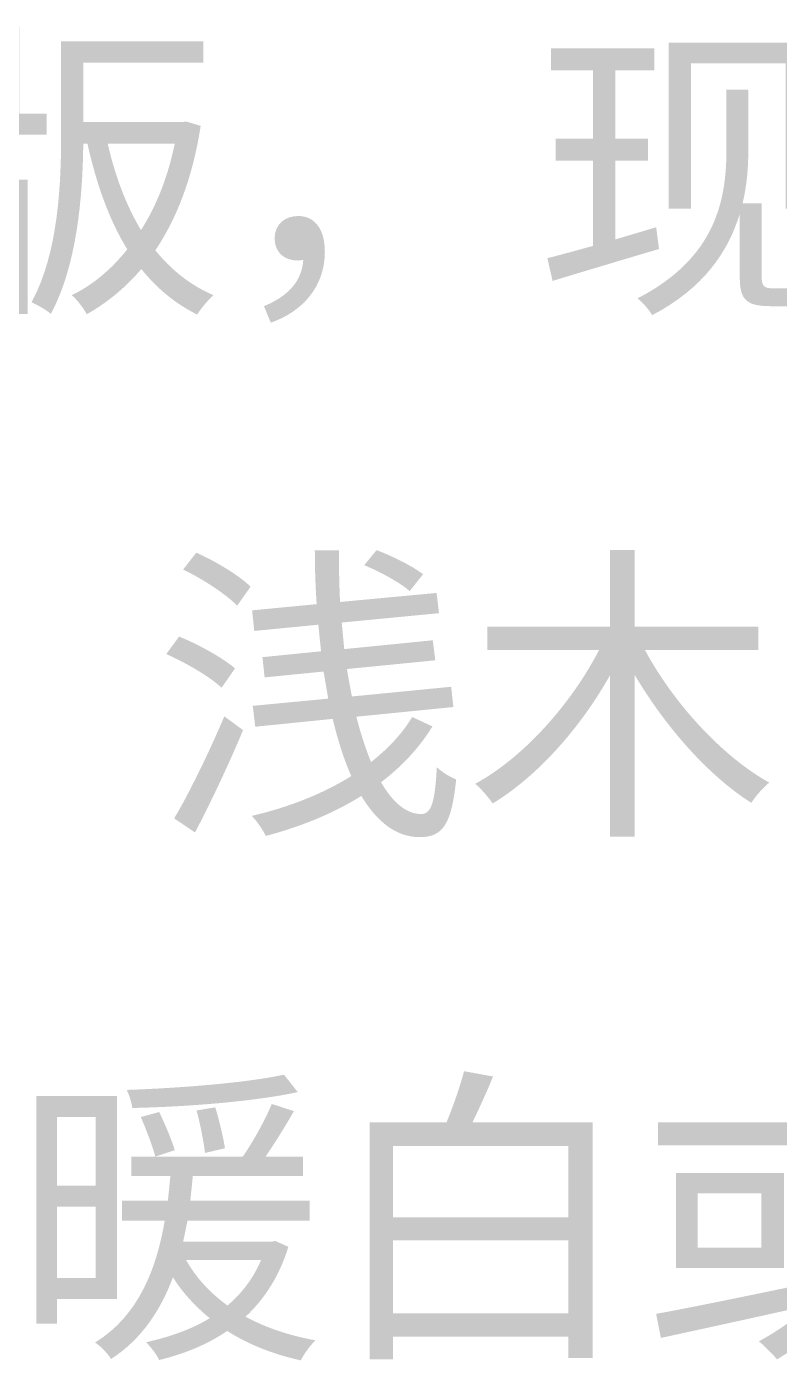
# Model space of a CAD drawing. Header units: millimetres. Extents: x -4600 to 229000, y -4300 to 19460.
# Drawn here: x 140599 to 141290, y 14411 to 15636 of the extents above; entities that cross this region are included whole.
import ezdxf

# ---------------------------------------------------------------- set-up
doc = ezdxf.new("R2010")
doc.units = ezdxf.units.MM
doc.header["$LTSCALE"] = 100
doc.layers.add('R2-LEGEND', color=7, linetype='Continuous', lineweight=18)

# ---------------------------------------------------------------- blocks, each defined once
blk = doc.blocks.new('A04_SHEET')
at = {"layer": 'R2-LEGEND'}
h = blk.add_hatch(color=256, dxfattribs=at)
edge = h.paths.add_edge_path()
edge.add_line((20522, 15629.9), (20522, 15516.2))
edge.add_spline(control_points=[(20522, 15516.2), (20522, 15472.6), (20519.5, 15421.1), (20499.4, 15384.4)], knot_values=[0, 0, 0, 0, 1, 1, 1, 1], degree=3, periodic=0)
edge.add_spline(control_points=[(20499.4, 15384.4), (20504.3, 15381.5), (20511.1, 15375.5), (20514.6, 15371.8)], knot_values=[0, 0, 0, 0, 1, 1, 1, 1], degree=3, periodic=0)
edge.add_spline(control_points=[(20514.6, 15371.8), (20532.1, 15401), (20538.4, 15438.3), (20540.4, 15476.1)], knot_values=[0, 0, 0, 0, 1, 1, 1, 1], degree=3, periodic=0)
edge.add_line((20540.4, 15476.1), (20580.5, 15476.1))
edge.add_line((20580.5, 15476.1), (20580.5, 15372.4))
edge.add_line((20580.5, 15372.4), (20600.2, 15372.4))
edge.add_line((20600.2, 15372.4), (20600.2, 15495.6))
edge.add_line((20600.2, 15495.6), (20540.9, 15495.6))
edge.add_line((20540.9, 15495.6), (20541.2, 15516.2))
edge.add_line((20541.2, 15516.2), (20541.2, 15537.1))
edge.add_line((20541.2, 15537.1), (20617.7, 15537.1))
edge.add_line((20617.7, 15537.1), (20617.7, 15556.3))
edge.add_line((20617.7, 15556.3), (20592.5, 15556.3))
edge.add_line((20592.5, 15556.3), (20592.5, 15636.2))
edge.add_line((20592.5, 15636.2), (20572.7, 15636.2))
edge.add_line((20572.7, 15636.2), (20572.7, 15556.3))
edge.add_line((20572.7, 15556.3), (20541.2, 15556.3))
edge.add_line((20541.2, 15556.3), (20541.2, 15629.9))
edge.add_line((20541.2, 15629.9), (20522, 15629.9))
h = blk.add_hatch(color=256, dxfattribs=at)
edge = h.paths.add_edge_path()
edge.add_line((20630.9, 15622.8), (20630.9, 15540.5))
edge.add_spline(control_points=[(20630.9, 15540.5), (20630.9, 15494.1), (20628.9, 15429.4), (20603.7, 15383)], knot_values=[0, 0, 0, 0, 1, 1, 1, 1], degree=3, periodic=0)
edge.add_spline(control_points=[(20603.7, 15383), (20608.6, 15381), (20617.7, 15375.8), (20621.4, 15372.4)], knot_values=[0, 0, 0, 0, 1, 1, 1, 1], degree=3, periodic=0)
edge.add_spline(control_points=[(20621.4, 15372.4), (20645.5, 15416.8), (20650.7, 15480.9), (20651.2, 15528.8)], knot_values=[0, 0, 0, 0, 1, 1, 1, 1], degree=3, periodic=0)
edge.add_line((20651.2, 15528.8), (20655, 15528.8))
edge.add_spline(control_points=[(20655, 15528.8), (20663.3, 15491.5), (20675, 15458.6), (20691.6, 15431.7)], knot_values=[0, 0, 0, 0, 1, 1, 1, 1], degree=3, periodic=0)
edge.add_spline(control_points=[(20691.6, 15431.7), (20676.7, 15413), (20659.5, 15398.7), (20640.6, 15389.6)], knot_values=[0, 0, 0, 0, 1, 1, 1, 1], degree=3, periodic=0)
edge.add_spline(control_points=[(20640.6, 15389.6), (20645.5, 15385.5), (20651.5, 15377.5), (20654.4, 15372.1)], knot_values=[0, 0, 0, 0, 1, 1, 1, 1], degree=3, periodic=0)
edge.add_spline(control_points=[(20654.4, 15372.1), (20672.7, 15382.4), (20689.6, 15396.1), (20704.5, 15413.6)], knot_values=[0, 0, 0, 0, 1, 1, 1, 1], degree=3, periodic=0)
edge.add_spline(control_points=[(20704.5, 15413.6), (20718.6, 15396.1), (20735.5, 15381.8), (20755.8, 15371.8)], knot_values=[0, 0, 0, 0, 1, 1, 1, 1], degree=3, periodic=0)
edge.add_spline(control_points=[(20755.8, 15371.8), (20759.2, 15377.2), (20765.8, 15385.3), (20770.7, 15389.6)], knot_values=[0, 0, 0, 0, 1, 1, 1, 1], degree=3, periodic=0)
edge.add_spline(control_points=[(20770.7, 15389.6), (20749.5, 15398.7), (20731.7, 15413), (20717.4, 15430.8)], knot_values=[0, 0, 0, 0, 1, 1, 1, 1], degree=3, periodic=0)
edge.add_spline(control_points=[(20717.4, 15430.8), (20737.2, 15460.3), (20751.8, 15498.1), (20759, 15545.1)], knot_values=[0, 0, 0, 0, 1, 1, 1, 1], degree=3, periodic=0)
edge.add_line((20759, 15545.1), (20745.8, 15549.1))
edge.add_line((20745.8, 15549.1), (20742.1, 15548.6))
edge.add_line((20742.1, 15548.6), (20651.2, 15548.6))
edge.add_line((20651.2, 15548.6), (20651.2, 15603.3))
edge.add_line((20651.2, 15603.3), (20761.5, 15603.3))
edge.add_line((20761.5, 15603.3), (20761.5, 15622.8))
edge.add_line((20761.5, 15622.8), (20630.9, 15622.8))
edge = h.paths.add_edge_path(flags=0)
edge.add_spline(control_points=[(20735.2, 15528.8), (20728.9, 15498.1), (20718.3, 15471.5), (20704.2, 15449.4)], knot_values=[0, 0, 0, 0, 1, 1, 1, 1], degree=3, periodic=0)
edge.add_spline(control_points=[(20704.2, 15449.4), (20690.5, 15472.1), (20680.5, 15499), (20673.6, 15528.8)], knot_values=[0, 0, 0, 0, 1, 1, 1, 1], degree=3, periodic=0)
edge.add_line((20673.6, 15528.8), (20735.2, 15528.8))
h = blk.add_hatch(color=256, dxfattribs=at)
edge = h.paths.add_edge_path()
edge.add_line((21241.7, 15578.4), (21241.7, 15523.1))
edge.add_spline(control_points=[(21241.7, 15523.1), (21241.7, 15478.1), (21232.5, 15423.9), (21160.1, 15386.7)], knot_values=[0, 0, 0, 0, 1, 1, 1, 1], degree=3, periodic=0)
edge.add_spline(control_points=[(21160.1, 15386.7), (21164.4, 15383.5), (21171.2, 15375.5), (21173.5, 15371.2)], knot_values=[0, 0, 0, 0, 1, 1, 1, 1], degree=3, periodic=0)
edge.add_spline(control_points=[(21173.5, 15371.2), (21221.1, 15396.1), (21243.7, 15430.2), (21254, 15464.6)], knot_values=[0, 0, 0, 0, 1, 1, 1, 1], degree=3, periodic=0)
edge.add_line((21254, 15464.6), (21254, 15404.2))
edge.add_spline(control_points=[(21254, 15404.2), (21254, 15384.7), (21261.5, 15379.5), (21281.5, 15379.5)], knot_values=[0, 0, 0, 0, 1, 1, 1, 1], degree=3, periodic=0)
edge.add_line((21281.5, 15379.5), (21307.9, 15379.5))
edge.add_spline(control_points=[(21307.9, 15379.5), (21332.5, 15379.5), (21336, 15391), (21338.5, 15436.3)], knot_values=[0, 0, 0, 0, 1, 1, 1, 1], degree=3, periodic=0)
edge.add_spline(control_points=[(21338.5, 15436.3), (21333.1, 15437.4), (21326.2, 15440.6), (21321.1, 15444.8)], knot_values=[0, 0, 0, 0, 1, 1, 1, 1], degree=3, periodic=0)
edge.add_spline(control_points=[(21321.1, 15444.8), (21319.6, 15403.9), (21317.9, 15395.9), (21307.9, 15395.9)], knot_values=[0, 0, 0, 0, 1, 1, 1, 1], degree=3, periodic=0)
edge.add_line((21307.9, 15395.9), (21284.4, 15395.9))
edge.add_spline(control_points=[(21284.4, 15395.9), (21276.4, 15395.9), (21274.1, 15397.9), (21274.1, 15406.2)], knot_values=[0, 0, 0, 0, 1, 1, 1, 1], degree=3, periodic=0)
edge.add_line((21274.1, 15406.2), (21274.1, 15474.1))
edge.add_line((21274.1, 15474.1), (21256.6, 15474.1))
edge.add_spline(control_points=[(21256.6, 15474.1), (21260.6, 15490.7), (21261.8, 15507.3), (21261.8, 15522.5)], knot_values=[0, 0, 0, 0, 1, 1, 1, 1], degree=3, periodic=0)
edge.add_line((21261.8, 15522.5), (21261.8, 15578.4))
edge.add_line((21261.8, 15578.4), (21241.7, 15578.4))
h.paths.add_polyline_path([(21188.7, 15621.6), (21188.7, 15469.2), (21209.3, 15469.2), (21209.3, 15602.7), (21296.1, 15602.7), (21296.1, 15469.2), (21317.3, 15469.2), (21317.3, 15621.6), (21188.7, 15621.6)], flags=0)
h = blk.add_hatch(color=256, dxfattribs=at)
edge = h.paths.add_edge_path()
edge.add_line((21077.3, 15423.6), (21082.1, 15402.7))
edge.add_spline(control_points=[(21082.1, 15402.7), (21109.3, 15411), (21145.7, 15421.9), (21179.8, 15432)], knot_values=[0, 0, 0, 0, 1, 1, 1, 1], degree=3, periodic=0)
edge.add_line((21179.8, 15432), (21177.2, 15452))
edge.add_line((21177.2, 15452), (21139.7, 15440.8))
edge.add_line((21139.7, 15440.8), (21139.7, 15513.3))
edge.add_line((21139.7, 15513.3), (21169.8, 15513.3))
edge.add_line((21169.8, 15513.3), (21169.8, 15533.4))
edge.add_line((21169.8, 15533.4), (21139.7, 15533.4))
edge.add_line((21139.7, 15533.4), (21139.7, 15596.1))
edge.add_line((21139.7, 15596.1), (21175.5, 15596.1))
edge.add_line((21175.5, 15596.1), (21175.5, 15616.2))
edge.add_line((21175.5, 15616.2), (21080.7, 15616.2))
edge.add_line((21080.7, 15616.2), (21080.7, 15596.1))
edge.add_line((21080.7, 15596.1), (21119.1, 15596.1))
edge.add_line((21119.1, 15596.1), (21119.1, 15533.4))
edge.add_line((21119.1, 15533.4), (21085, 15533.4))
edge.add_line((21085, 15533.4), (21085, 15513.3))
edge.add_line((21085, 15513.3), (21119.1, 15513.3))
edge.add_line((21119.1, 15513.3), (21119.1, 15434.8))
edge.add_spline(control_points=[(21119.1, 15434.8), (21103.3, 15430.5), (21089, 15426.5), (21077.3, 15423.6)], knot_values=[0, 0, 0, 0, 1, 1, 1, 1], degree=3, periodic=0)
h = blk.add_hatch(color=256, dxfattribs=at)
edge = h.paths.add_edge_path()
edge.add_spline(control_points=[(20823.4, 15364.3), (20853.5, 15374.9), (20873, 15398.4), (20873, 15429.4), (20873, 15449.4), (20864.4, 15462.3), (20848.6, 15462.3), (20836.9, 15462.3), (20826.9, 15455.2), (20826.9, 15441.7), (20826.9, 15428.2), (20836.6, 15421.4), (20848.3, 15421.4)], knot_values=[0, 0, 0, 0, 1, 1, 1, 2, 2, 2, 3, 3, 3, 4, 4, 4, 4], degree=3, periodic=0)
edge.add_line((20848.3, 15421.4), (20853.2, 15421.9))
edge.add_spline(control_points=[(20853.2, 15421.9), (20851.8, 15402.2), (20839.2, 15388.7), (20817.1, 15379.5)], knot_values=[0, 0, 0, 0, 1, 1, 1, 1], degree=3, periodic=0)
edge.add_line((20817.1, 15379.5), (20823.4, 15364.3))
h = blk.add_hatch(color=256, dxfattribs=at)
edge = h.paths.add_edge_path()
edge.add_spline(control_points=[(20953.2, 15002.1), (20943.8, 14986.6), (20930.9, 14972.9), (20915.4, 14960.8)], knot_values=[0, 0, 0, 0, 1, 1, 1, 1], degree=3, periodic=0)
edge.add_spline(control_points=[(20915.4, 14960.8), (20910.5, 14972.9), (20905.9, 14986.9), (20901.9, 15002.4)], knot_values=[0, 0, 0, 0, 1, 1, 1, 1], degree=3, periodic=0)
edge.add_line((20901.9, 15002.4), (20991, 15011.3))
edge.add_line((20991, 15011.3), (20989, 15029.9))
edge.add_line((20989, 15029.9), (20897.9, 15021))
edge.add_spline(control_points=[(20897.9, 15021), (20896.2, 15029), (20894.8, 15037.3), (20893.3, 15046.2)], knot_values=[0, 0, 0, 0, 1, 1, 1, 1], degree=3, periodic=0)
edge.add_line((20893.3, 15046.2), (20974.4, 15054.2))
edge.add_line((20974.4, 15054.2), (20972.1, 15072.6))
edge.add_line((20972.1, 15072.6), (20890.8, 15064.5))
edge.add_line((20890.8, 15064.5), (20888.5, 15088.9))
edge.add_line((20888.5, 15088.9), (20977.8, 15097.5))
edge.add_line((20977.8, 15097.5), (20975.6, 15116.1))
edge.add_line((20975.6, 15116.1), (20887, 15107.8))
edge.add_spline(control_points=[(20887, 15107.8), (20886.2, 15123), (20885.9, 15139), (20885.9, 15155.1)], knot_values=[0, 0, 0, 0, 1, 1, 1, 1], degree=3, periodic=0)
edge.add_line((20885.9, 15155.1), (20863.8, 15155.1))
edge.add_spline(control_points=[(20863.8, 15155.1), (20863.8, 15138.5), (20864.4, 15121.8), (20865.5, 15105.8)], knot_values=[0, 0, 0, 0, 1, 1, 1, 1], degree=3, periodic=0)
edge.add_line((20865.5, 15105.8), (20806.2, 15100.1))
edge.add_line((20806.2, 15100.1), (20808.2, 15081.2))
edge.add_line((20808.2, 15081.2), (20867, 15086.9))
edge.add_line((20867, 15086.9), (20869.5, 15062.5))
edge.add_line((20869.5, 15062.5), (20815.7, 15057.1))
edge.add_line((20815.7, 15057.1), (20817.7, 15038.5))
edge.add_line((20817.7, 15038.5), (20871.8, 15043.9))
edge.add_line((20871.8, 15043.9), (20876.1, 15019))
edge.add_line((20876.1, 15019), (20806.8, 15012.4))
edge.add_line((20806.8, 15012.4), (20809.1, 14993.2))
edge.add_line((20809.1, 14993.2), (20880.2, 15000.4))
edge.add_spline(control_points=[(20880.2, 15000.4), (20885, 14980.6), (20890.5, 14963.1), (20897.3, 14947.9)], knot_values=[0, 0, 0, 0, 1, 1, 1, 1], degree=3, periodic=0)
edge.add_spline(control_points=[(20897.3, 14947.9), (20871.3, 14931.6), (20840, 14919.3), (20805.9, 14911.3)], knot_values=[0, 0, 0, 0, 1, 1, 1, 1], degree=3, periodic=0)
edge.add_spline(control_points=[(20805.9, 14911.3), (20810.8, 14906.4), (20816, 14898.4), (20818.8, 14892.9)], knot_values=[0, 0, 0, 0, 1, 1, 1, 1], degree=3, periodic=0)
edge.add_spline(control_points=[(20818.8, 14892.9), (20851.5, 14901.5), (20881.3, 14913.9), (20906.5, 14929.6)], knot_values=[0, 0, 0, 0, 1, 1, 1, 1], degree=3, periodic=0)
edge.add_spline(control_points=[(20906.5, 14929.6), (20920.8, 14905.8), (20938.6, 14891.8), (20960.1, 14891.8), (20981.6, 14891.8), (20989.3, 14903.8), (20993.6, 14944.8)], knot_values=[0, 0, 0, 0, 1, 1, 1, 2, 2, 2, 2], degree=3, periodic=0)
edge.add_spline(control_points=[(20993.6, 14944.8), (20988.2, 14946.8), (20980.7, 14951.4), (20975.8, 14956)], knot_values=[0, 0, 0, 0, 1, 1, 1, 1], degree=3, periodic=0)
edge.add_spline(control_points=[(20975.8, 14956), (20974.1, 14923.6), (20970.7, 14913), (20961.5, 14913), (20947.8, 14913), (20935.4, 14923.6), (20924.6, 14942.2)], knot_values=[0, 0, 0, 0, 1, 1, 1, 2, 2, 2, 2], degree=3, periodic=0)
edge.add_spline(control_points=[(20924.6, 14942.2), (20943.8, 14956.8), (20959.8, 14974), (20971.8, 14993.5)], knot_values=[0, 0, 0, 0, 1, 1, 1, 1], degree=3, periodic=0)
edge.add_line((20971.8, 14993.5), (20953.2, 15002.1))
edge = h.paths.add_edge_path(flags=0)
edge.add_spline(control_points=[(20909.1, 15141.6), (20923.7, 15135.6), (20942, 15125.6), (20950.9, 15117.8)], knot_values=[0, 0, 0, 0, 1, 1, 1, 1], degree=3, periodic=0)
edge.add_line((20950.9, 15117.8), (20963.2, 15133.3))
edge.add_spline(control_points=[(20963.2, 15133.3), (20953.8, 15140.5), (20935.2, 15149.9), (20920.5, 15155.4)], knot_values=[0, 0, 0, 0, 1, 1, 1, 1], degree=3, periodic=0)
edge.add_line((20920.5, 15155.4), (20909.1, 15141.6))
h = blk.add_hatch(color=256, dxfattribs=at)
edge = h.paths.add_edge_path()
edge.add_line((21134.8, 15155.4), (21134.8, 15085.2))
edge.add_line((21134.8, 15085.2), (21022.3, 15085.2))
edge.add_line((21022.3, 15085.2), (21022.3, 15063.7))
edge.add_line((21022.3, 15063.7), (21124.8, 15063.7))
edge.add_spline(control_points=[(21124.8, 15063.7), (21099, 15013.8), (21055.2, 14964.8), (21011.1, 14940.8)], knot_values=[0, 0, 0, 0, 1, 1, 1, 1], degree=3, periodic=0)
edge.add_spline(control_points=[(21011.1, 14940.8), (21016.2, 14936.5), (21023.4, 14928.2), (21027.1, 14922.7)], knot_values=[0, 0, 0, 0, 1, 1, 1, 1], degree=3, periodic=0)
edge.add_spline(control_points=[(21027.1, 14922.7), (21067.8, 14947.4), (21107.3, 14991.5), (21134.8, 15040.5)], knot_values=[0, 0, 0, 0, 1, 1, 1, 1], degree=3, periodic=0)
edge.add_line((21134.8, 15040.5), (21134.8, 14892.1))
edge.add_line((21134.8, 14892.1), (21157.5, 14892.1))
edge.add_line((21157.5, 14892.1), (21157.5, 15040.8))
edge.add_spline(control_points=[(21157.5, 15040.8), (21185.6, 14993.2), (21225.1, 14948.2), (21264.6, 14923.3)], knot_values=[0, 0, 0, 0, 1, 1, 1, 1], degree=3, periodic=0)
edge.add_spline(control_points=[(21264.6, 14923.3), (21268.3, 14929.3), (21275.8, 14937.6), (21281, 14941.9)], knot_values=[0, 0, 0, 0, 1, 1, 1, 1], degree=3, periodic=0)
edge.add_spline(control_points=[(21281, 14941.9), (21237.7, 14966), (21193, 15015), (21166.9, 15063.7)], knot_values=[0, 0, 0, 0, 1, 1, 1, 1], degree=3, periodic=0)
edge.add_line((21166.9, 15063.7), (21270.9, 15063.7))
edge.add_line((21270.9, 15063.7), (21270.9, 15085.2))
edge.add_line((21270.9, 15085.2), (21157.5, 15085.2))
edge.add_line((21157.5, 15085.2), (21157.5, 15155.4))
edge.add_line((21157.5, 15155.4), (21134.8, 15155.4))
h = blk.add_hatch(color=256, dxfattribs=at)
edge = h.paths.add_edge_path()
edge.add_spline(control_points=[(20742.9, 15137.6), (20760.7, 15129), (20782.2, 15115), (20792.5, 15104.4)], knot_values=[0, 0, 0, 0, 1, 1, 1, 1], degree=3, periodic=0)
edge.add_line((20792.5, 15104.4), (20804.8, 15121.8))
edge.add_spline(control_points=[(20804.8, 15121.8), (20794.5, 15132.2), (20772.7, 15145.1), (20755, 15153.1)], knot_values=[0, 0, 0, 0, 1, 1, 1, 1], degree=3, periodic=0)
edge.add_line((20755, 15153.1), (20742.9, 15137.6))
h = blk.add_hatch(color=256, dxfattribs=at)
edge = h.paths.add_edge_path()
edge.add_spline(control_points=[(20727.4, 15060), (20745.5, 15051.9), (20767.6, 15039.1), (20778.2, 15029)], knot_values=[0, 0, 0, 0, 1, 1, 1, 1], degree=3, periodic=0)
edge.add_line((20778.2, 15029), (20790.5, 15046.8))
edge.add_spline(control_points=[(20790.5, 15046.8), (20779.3, 15056.5), (20757, 15068.8), (20739.2, 15076)], knot_values=[0, 0, 0, 0, 1, 1, 1, 1], degree=3, periodic=0)
edge.add_line((20739.2, 15076), (20727.4, 15060))
h = blk.add_hatch(color=256, dxfattribs=at)
edge = h.paths.add_edge_path()
edge.add_line((20734.6, 14909), (20753.8, 14896.1))
edge.add_spline(control_points=[(20753.8, 14896.1), (20768.1, 14923.3), (20785, 14959.1), (20797.9, 14990.1)], knot_values=[0, 0, 0, 0, 1, 1, 1, 1], degree=3, periodic=0)
edge.add_line((20797.9, 14990.1), (20780.7, 15002.7))
edge.add_spline(control_points=[(20780.7, 15002.7), (20766.7, 14969.7), (20748.1, 14931.3), (20734.6, 14909)], knot_values=[0, 0, 0, 0, 1, 1, 1, 1], degree=3, periodic=0)
h = blk.add_hatch(color=256, dxfattribs=at)
edge = h.paths.add_edge_path()
edge.add_spline(control_points=[(21000.8, 14676.8), (20997.3, 14663), (20990.7, 14644.4), (20984.7, 14629.8)], knot_values=[0, 0, 0, 0, 1, 1, 1, 1], degree=3, periodic=0)
edge.add_line((20984.7, 14629.8), (20914.2, 14629.8))
edge.add_line((20914.2, 14629.8), (20914.2, 14412.1))
edge.add_line((20914.2, 14412.1), (20935.7, 14412.1))
edge.add_line((20935.7, 14412.1), (20935.7, 14433))
edge.add_line((20935.7, 14433), (21096.5, 14433))
edge.add_line((21096.5, 14433), (21096.5, 14413.5))
edge.add_line((21096.5, 14413.5), (21118.8, 14413.5))
edge.add_line((21118.8, 14413.5), (21118.8, 14629.8))
edge.add_line((21118.8, 14629.8), (21008.5, 14629.8))
edge.add_spline(control_points=[(21008.5, 14629.8), (21014.8, 14642.7), (21021.7, 14657.9), (21027.4, 14671.9)], knot_values=[0, 0, 0, 0, 1, 1, 1, 1], degree=3, periodic=0)
edge.add_line((21027.4, 14671.9), (21000.8, 14676.8))
h.paths.add_polyline_path([(20935.7, 14454.5), (20935.7, 14521.5), (21096.5, 14521.5), (21096.5, 14454.5), (20935.7, 14454.5)], flags=0)
h.paths.add_polyline_path([(20935.7, 14542.7), (20935.7, 14608), (21096.5, 14608), (21096.5, 14542.7), (20935.7, 14542.7)], flags=0)
h = blk.add_hatch(color=256, dxfattribs=at)
edge = h.paths.add_edge_path()
edge.add_spline(control_points=[(20835.5, 14673.6), (20801.9, 14666.2), (20740.9, 14661.3), (20691.1, 14659.6)], knot_values=[0, 0, 0, 0, 1, 1, 1, 1], degree=3, periodic=0)
edge.add_spline(control_points=[(20691.1, 14659.6), (20693.4, 14655), (20695.6, 14647.9), (20696.2, 14643)], knot_values=[0, 0, 0, 0, 1, 1, 1, 1], degree=3, periodic=0)
edge.add_spline(control_points=[(20696.2, 14643), (20746.6, 14644.1), (20809.1, 14649), (20848.1, 14657.6)], knot_values=[0, 0, 0, 0, 1, 1, 1, 1], degree=3, periodic=0)
edge.add_line((20848.1, 14657.6), (20835.5, 14673.6))
h = blk.add_hatch(color=256, dxfattribs=at)
edge = h.paths.add_edge_path()
edge.add_line((21179, 14629.8), (21179, 14608.6))
edge.add_line((21179, 14608.6), (21320.2, 14608.6))
edge.add_spline(control_points=[(21320.2, 14608.6), (21323.6, 14561.9), (21330.2, 14518.9), (21340.5, 14485.1)], knot_values=[0, 0, 0, 0, 1, 1, 1, 1], degree=3, periodic=0)
edge.add_spline(control_points=[(21340.5, 14485.1), (21321.4, 14461.9), (21298.1, 14443), (21271.5, 14428.7)], knot_values=[0, 0, 0, 0, 1, 1, 1, 1], degree=3, periodic=0)
edge.add_spline(control_points=[(21271.5, 14428.7), (21276.4, 14424.7), (21284.7, 14416.4), (21288.1, 14412.1)], knot_values=[0, 0, 0, 0, 1, 1, 1, 1], degree=3, periodic=0)
edge.add_spline(control_points=[(21288.1, 14412.1), (21310.8, 14425.5), (21331.1, 14442.2), (21348.9, 14461.9)], knot_values=[0, 0, 0, 0, 1, 1, 1, 1], degree=3, periodic=0)
edge.add_spline(control_points=[(21348.9, 14461.9), (21361.7, 14430.7), (21378.9, 14411.8), (21401, 14411.8), (21423.1, 14411.8), (21431.1, 14426.1), (21435.1, 14475.4)], knot_values=[0, 0, 0, 0, 1, 1, 1, 2, 2, 2, 2], degree=3, periodic=0)
edge.add_spline(control_points=[(21435.1, 14475.4), (21429.1, 14477.7), (21421.1, 14482.6), (21416.2, 14487.7)], knot_values=[0, 0, 0, 0, 1, 1, 1, 1], degree=3, periodic=0)
edge.add_spline(control_points=[(21416.2, 14487.7), (21414.5, 14449.3), (21411, 14434.1), (21403, 14434.1), (21388.7, 14434.1), (21375.8, 14451.9), (21365.5, 14482)], knot_values=[0, 0, 0, 0, 1, 1, 1, 2, 2, 2, 2], degree=3, periodic=0)
edge.add_spline(control_points=[(21365.5, 14482), (21386.7, 14510.3), (21403.9, 14544.2), (21416.5, 14582.8)], knot_values=[0, 0, 0, 0, 1, 1, 1, 1], degree=3, periodic=0)
edge.add_line((21416.5, 14582.8), (21395, 14588))
edge.add_spline(control_points=[(21395, 14588), (21385.8, 14558.2), (21373.2, 14531.5), (21357.7, 14508.1)], knot_values=[0, 0, 0, 0, 1, 1, 1, 1], degree=3, periodic=0)
edge.add_spline(control_points=[(21357.7, 14508.1), (21350.6, 14536.1), (21345.4, 14570.5), (21342.8, 14608.6)], knot_values=[0, 0, 0, 0, 1, 1, 1, 1], degree=3, periodic=0)
edge.add_line((21342.8, 14608.6), (21427.6, 14608.6))
edge.add_line((21427.6, 14608.6), (21427.6, 14629.8))
edge.add_line((21427.6, 14629.8), (21341.4, 14629.8))
edge.add_spline(control_points=[(21341.4, 14629.8), (21340.8, 14644.4), (21340.5, 14659.6), (21340.5, 14675.1)], knot_values=[0, 0, 0, 0, 1, 1, 1, 1], degree=3, periodic=0)
edge.add_line((21340.5, 14675.1), (21317.6, 14675.1))
edge.add_spline(control_points=[(21317.6, 14675.1), (21317.6, 14659.9), (21318.2, 14644.7), (21319.1, 14629.8)], knot_values=[0, 0, 0, 0, 1, 1, 1, 1], degree=3, periodic=0)
edge.add_line((21319.1, 14629.8), (21179, 14629.8))
h.paths.add_polyline_path([(21195.3, 14583.4), (21195.3, 14496), (21294.7, 14496), (21294.7, 14583.4), (21195.3, 14583.4)], flags=0)
h.paths.add_polyline_path([(21215.3, 14564.5), (21273.8, 14564.5), (21273.8, 14514.6), (21215.3, 14514.6), (21215.3, 14564.5)], flags=0)
edge = h.paths.add_edge_path(flags=0)
edge.add_line((21177.2, 14453.9), (21181.5, 14431.8))
edge.add_spline(control_points=[(21181.5, 14431.8), (21214.8, 14439), (21261.8, 14449.3), (21305.9, 14459.1)], knot_values=[0, 0, 0, 0, 1, 1, 1, 1], degree=3, periodic=0)
edge.add_line((21305.9, 14459.1), (21304.2, 14479.4))
edge.add_spline(control_points=[(21304.2, 14479.4), (21257.5, 14469.7), (21208.5, 14459.6), (21177.2, 14453.9)], knot_values=[0, 0, 0, 0, 1, 1, 1, 1], degree=3, periodic=0)
edge = h.paths.add_edge_path(flags=0)
edge.add_spline(control_points=[(21357.7, 14661.6), (21375.2, 14653), (21396.4, 14639.8), (21406.7, 14630.1)], knot_values=[0, 0, 0, 0, 1, 1, 1, 1], degree=3, periodic=0)
edge.add_line((21406.7, 14630.1), (21419.9, 14645))
edge.add_spline(control_points=[(21419.9, 14645), (21409.3, 14654.7), (21387.8, 14667.3), (21370.3, 14674.8)], knot_values=[0, 0, 0, 0, 1, 1, 1, 1], degree=3, periodic=0)
edge.add_line((21370.3, 14674.8), (21357.7, 14661.6))
h = blk.add_hatch(color=256, dxfattribs=at)
h.paths.add_polyline_path([(20608, 14653.9), (20608, 14445), (20627.2, 14445), (20627.2, 14467.7), (20682.2, 14467.7), (20682.2, 14653.9), (20608, 14653.9)])
h.paths.add_polyline_path([(20662.7, 14552.5), (20662.7, 14486.9), (20627.2, 14486.9), (20627.2, 14552.5), (20662.7, 14552.5)], flags=0)
h.paths.add_polyline_path([(20662.7, 14571.7), (20627.2, 14571.7), (20627.2, 14634.7), (20662.7, 14634.7), (20662.7, 14571.7)], flags=0)
h = blk.add_hatch(color=256, dxfattribs=at)
edge = h.paths.add_edge_path()
edge.add_spline(control_points=[(20824.3, 14646.7), (20818.3, 14632.4), (20807.4, 14612.3), (20797.6, 14598.3)], knot_values=[0, 0, 0, 0, 1, 1, 1, 1], degree=3, periodic=0)
edge.add_line((20797.6, 14598.3), (20695.4, 14598.3))
edge.add_line((20695.4, 14598.3), (20695.4, 14580.5))
edge.add_line((20695.4, 14580.5), (20731.2, 14580.5))
edge.add_line((20731.2, 14580.5), (20728.9, 14557.9))
edge.add_line((20728.9, 14557.9), (20686.8, 14557.9))
edge.add_line((20686.8, 14557.9), (20686.8, 14539.6))
edge.add_line((20686.8, 14539.6), (20726, 14539.6))
edge.add_spline(control_points=[(20726, 14539.6), (20718.9, 14497.7), (20703.1, 14452.8), (20662.1, 14427.6)], knot_values=[0, 0, 0, 0, 1, 1, 1, 1], degree=3, periodic=0)
edge.add_spline(control_points=[(20662.1, 14427.6), (20667.3, 14424.1), (20673.9, 14417.2), (20676.7, 14412.4)], knot_values=[0, 0, 0, 0, 1, 1, 1, 1], degree=3, periodic=0)
edge.add_spline(control_points=[(20676.7, 14412.4), (20705.4, 14431), (20722.6, 14458.2), (20733.5, 14487.4)], knot_values=[0, 0, 0, 0, 1, 1, 1, 1], degree=3, periodic=0)
edge.add_spline(control_points=[(20733.5, 14487.4), (20742.6, 14473.1), (20754.1, 14460.8), (20767.3, 14449.9)], knot_values=[0, 0, 0, 0, 1, 1, 1, 1], degree=3, periodic=0)
edge.add_spline(control_points=[(20767.3, 14449.9), (20750.4, 14439.6), (20730.6, 14432.7), (20708.8, 14427.8)], knot_values=[0, 0, 0, 0, 1, 1, 1, 1], degree=3, periodic=0)
edge.add_spline(control_points=[(20708.8, 14427.8), (20712.8, 14424.1), (20718.9, 14416.1), (20720.9, 14411.5)], knot_values=[0, 0, 0, 0, 1, 1, 1, 1], degree=3, periodic=0)
edge.add_spline(control_points=[(20720.9, 14411.5), (20744.1, 14417.2), (20765.3, 14425.8), (20783.3, 14438.2)], knot_values=[0, 0, 0, 0, 1, 1, 1, 1], degree=3, periodic=0)
edge.add_spline(control_points=[(20783.3, 14438.2), (20802.8, 14425.8), (20825.7, 14416.7), (20850.9, 14411.2)], knot_values=[0, 0, 0, 0, 1, 1, 1, 1], degree=3, periodic=0)
edge.add_spline(control_points=[(20850.9, 14411.2), (20853.8, 14417), (20859.8, 14425.3), (20864.4, 14429.6)], knot_values=[0, 0, 0, 0, 1, 1, 1, 1], degree=3, periodic=0)
edge.add_spline(control_points=[(20864.4, 14429.6), (20840.3, 14433.9), (20818.6, 14441.3), (20800.2, 14451.3)], knot_values=[0, 0, 0, 0, 1, 1, 1, 1], degree=3, periodic=0)
edge.add_spline(control_points=[(20800.2, 14451.3), (20817.4, 14467.4), (20831.2, 14488.3), (20839.5, 14515.5)], knot_values=[0, 0, 0, 0, 1, 1, 1, 1], degree=3, periodic=0)
edge.add_line((20839.5, 14515.5), (20827.4, 14520.9))
edge.add_line((20827.4, 14520.9), (20823.7, 14520.1))
edge.add_line((20823.7, 14520.1), (20742.9, 14520.1))
edge.add_line((20742.9, 14520.1), (20746.9, 14539.6))
edge.add_line((20746.9, 14539.6), (20859.2, 14539.6))
edge.add_line((20859.2, 14539.6), (20859.2, 14557.9))
edge.add_line((20859.2, 14557.9), (20749.5, 14557.9))
edge.add_line((20749.5, 14557.9), (20751.8, 14580.5))
edge.add_line((20751.8, 14580.5), (20852.9, 14580.5))
edge.add_line((20852.9, 14580.5), (20852.9, 14598.3))
edge.add_line((20852.9, 14598.3), (20818.6, 14598.3))
edge.add_spline(control_points=[(20818.6, 14598.3), (20827.1, 14610.9), (20836.6, 14626.1), (20844.6, 14640.1)], knot_values=[0, 0, 0, 0, 1, 1, 1, 1], degree=3, periodic=0)
edge.add_line((20844.6, 14640.1), (20824.3, 14646.7))
edge = h.paths.add_edge_path(flags=0)
edge.add_line((20745.5, 14503.5), (20814.5, 14503.5))
edge.add_spline(control_points=[(20814.5, 14503.5), (20807.4, 14486.6), (20796.8, 14472.8), (20783.6, 14461.6)], knot_values=[0, 0, 0, 0, 1, 1, 1, 1], degree=3, periodic=0)
edge.add_spline(control_points=[(20783.6, 14461.6), (20767.6, 14473.1), (20754.7, 14487.1), (20745.5, 14503.5)], knot_values=[0, 0, 0, 0, 1, 1, 1, 1], degree=3, periodic=0)
edge = h.paths.add_edge_path(flags=0)
edge.add_spline(control_points=[(20704, 14634.7), (20709.1, 14623.2), (20714.8, 14607.8), (20717.4, 14598.3)], knot_values=[0, 0, 0, 0, 1, 1, 1, 1], degree=3, periodic=0)
edge.add_line((20717.4, 14598.3), (20735.2, 14604.3))
edge.add_spline(control_points=[(20735.2, 14604.3), (20732.6, 14613.2), (20726.3, 14628.1), (20720.9, 14639.3)], knot_values=[0, 0, 0, 0, 1, 1, 1, 1], degree=3, periodic=0)
edge.add_line((20720.9, 14639.3), (20704, 14634.7))
edge = h.paths.add_edge_path(flags=0)
edge.add_spline(control_points=[(20755.2, 14640.7), (20758.7, 14628.1), (20761.8, 14611.5), (20763, 14601.7)], knot_values=[0, 0, 0, 0, 1, 1, 1, 1], degree=3, periodic=0)
edge.add_line((20763, 14601.7), (20781.3, 14606))
edge.add_spline(control_points=[(20781.3, 14606), (20779.9, 14615.2), (20776.2, 14631.2), (20772.4, 14643.6)], knot_values=[0, 0, 0, 0, 1, 1, 1, 1], degree=3, periodic=0)
edge.add_line((20772.4, 14643.6), (20755.2, 14640.7))

msp = doc.modelspace()

# ---------------------------------------------------------------- block references
msp.add_blockref('A04_SHEET', (120000, 0))

doc.saveas('drawing.dxf')
